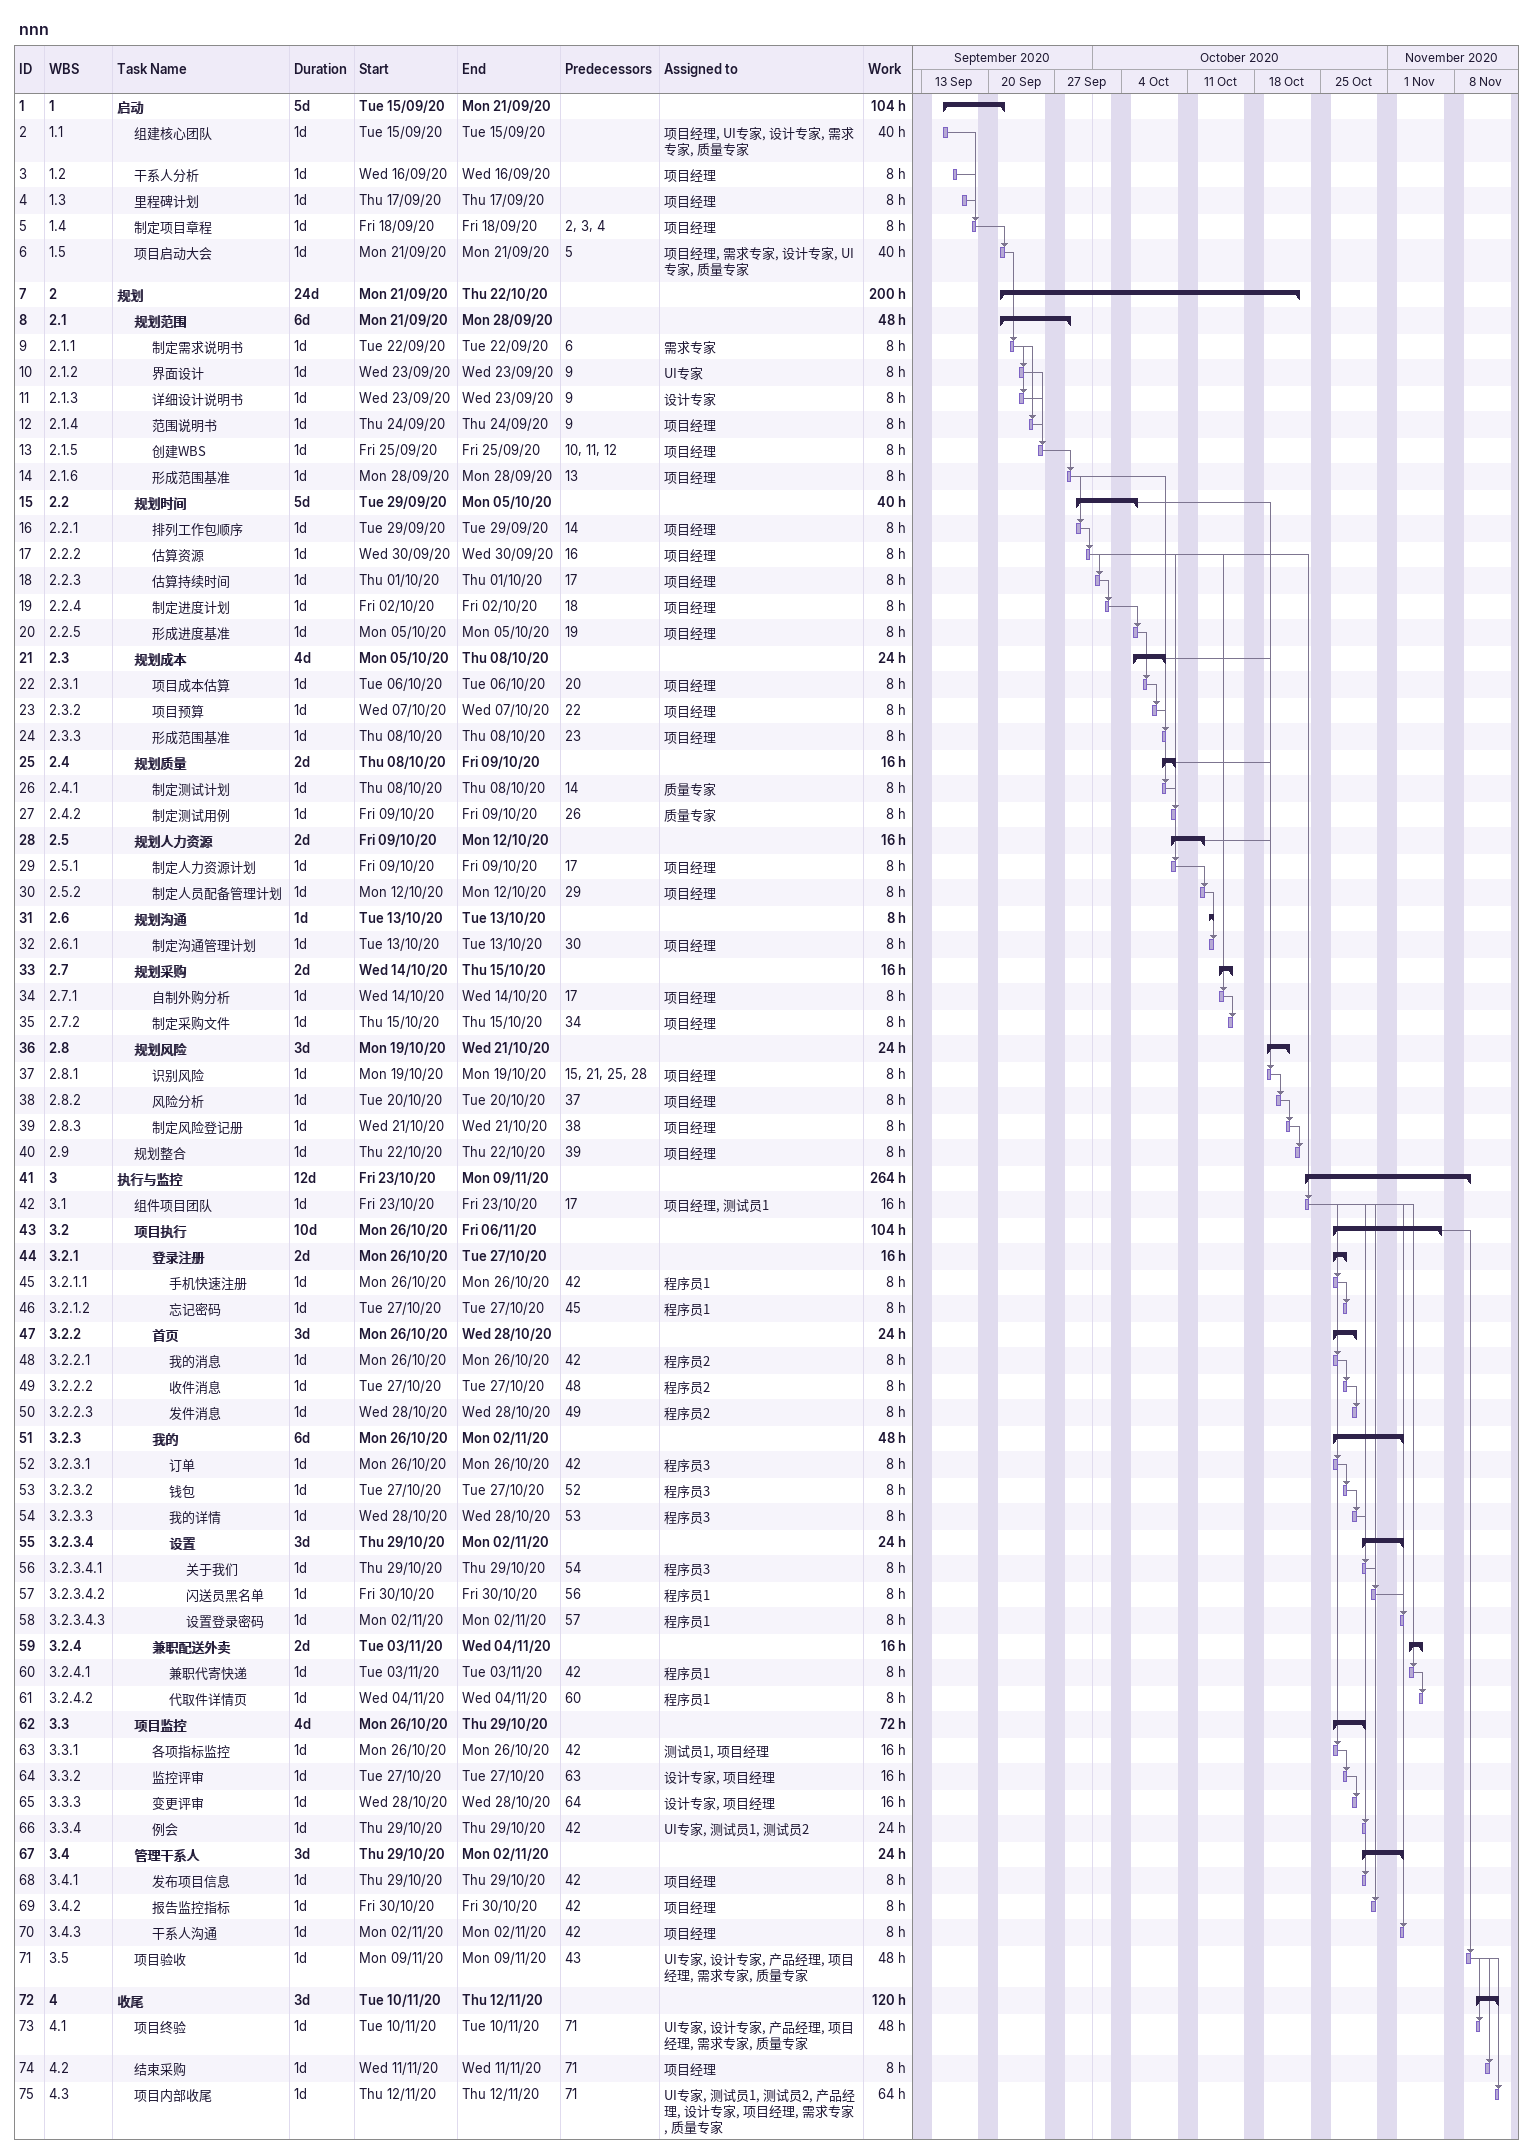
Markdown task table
nnn

| ID | WBS | Task | Duration | Start | Finish | Predecessors | Resources | Work (h) |
|---|---|---|---|---|---|---|---|---|
| 1 | 1 | **启动** | 5d | 2020-09-15 | 2020-09-21 |  |  | 104 |
| 2 | 1.1 | 组建核心团队 | 1d | 2020-09-15 | 2020-09-15 |  | 项目经理, UI专家, 设计专家, 需求专家, 质量专家 | 40 |
| 3 | 1.2 | 干系人分析 | 1d | 2020-09-16 | 2020-09-16 |  | 项目经理 | 8 |
| 4 | 1.3 | 里程碑计划 | 1d | 2020-09-17 | 2020-09-17 |  | 项目经理 | 8 |
| 5 | 1.4 | 制定项目章程 | 1d | 2020-09-18 | 2020-09-18 | 2, 3, 4 | 项目经理 | 8 |
| 6 | 1.5 | 项目启动大会 | 1d | 2020-09-21 | 2020-09-21 | 5 | 项目经理, 需求专家, 设计专家, UI专家, 质量专家 | 40 |
| 7 | 2 | **规划** | 24d | 2020-09-21 | 2020-10-22 |  |  | 200 |
| 8 | 2.1 | **规划范围** | 6d | 2020-09-21 | 2020-09-28 |  |  | 48 |
| 9 | 2.1.1 | 制定需求说明书 | 1d | 2020-09-22 | 2020-09-22 | 6 | 需求专家 | 8 |
| 10 | 2.1.2 | 界面设计 | 1d | 2020-09-23 | 2020-09-23 | 9 | UI专家 | 8 |
| 11 | 2.1.3 | 详细设计说明书 | 1d | 2020-09-23 | 2020-09-23 | 9 | 设计专家 | 8 |
| 12 | 2.1.4 | 范围说明书 | 1d | 2020-09-24 | 2020-09-24 | 9 | 项目经理 | 8 |
| 13 | 2.1.5 | 创建WBS | 1d | 2020-09-25 | 2020-09-25 | 10, 11, 12 | 项目经理 | 8 |
| 14 | 2.1.6 | 形成范围基准 | 1d | 2020-09-28 | 2020-09-28 | 13 | 项目经理 | 8 |
| 15 | 2.2 | **规划时间** | 5d | 2020-09-29 | 2020-10-05 |  |  | 40 |
| 16 | 2.2.1 | 排列工作包顺序 | 1d | 2020-09-29 | 2020-09-29 | 14 | 项目经理 | 8 |
| 17 | 2.2.2 | 估算资源 | 1d | 2020-09-30 | 2020-09-30 | 16 | 项目经理 | 8 |
| 18 | 2.2.3 | 估算持续时间 | 1d | 2020-10-01 | 2020-10-01 | 17 | 项目经理 | 8 |
| 19 | 2.2.4 | 制定进度计划 | 1d | 2020-10-02 | 2020-10-02 | 18 | 项目经理 | 8 |
| 20 | 2.2.5 | 形成进度基准 | 1d | 2020-10-05 | 2020-10-05 | 19 | 项目经理 | 8 |
| 21 | 2.3 | **规划成本** | 4d | 2020-10-05 | 2020-10-08 |  |  | 24 |
| 22 | 2.3.1 | 项目成本估算 | 1d | 2020-10-06 | 2020-10-06 | 20 | 项目经理 | 8 |
| 23 | 2.3.2 | 项目预算 | 1d | 2020-10-07 | 2020-10-07 | 22 | 项目经理 | 8 |
| 24 | 2.3.3 | 形成范围基准 | 1d | 2020-10-08 | 2020-10-08 | 23 | 项目经理 | 8 |
| 25 | 2.4 | **规划质量** | 2d | 2020-10-08 | 2020-10-09 |  |  | 16 |
| 26 | 2.4.1 | 制定测试计划 | 1d | 2020-10-08 | 2020-10-08 | 14 | 质量专家 | 8 |
| 27 | 2.4.2 | 制定测试用例 | 1d | 2020-10-09 | 2020-10-09 | 26 | 质量专家 | 8 |
| 28 | 2.5 | **规划人力资源** | 2d | 2020-10-09 | 2020-10-12 |  |  | 16 |
| 29 | 2.5.1 | 制定人力资源计划 | 1d | 2020-10-09 | 2020-10-09 | 17 | 项目经理 | 8 |
| 30 | 2.5.2 | 制定人员配备管理计划 | 1d | 2020-10-12 | 2020-10-12 | 29 | 项目经理 | 8 |
| 31 | 2.6 | **规划沟通** | 1d | 2020-10-13 | 2020-10-13 |  |  | 8 |
| 32 | 2.6.1 | 制定沟通管理计划 | 1d | 2020-10-13 | 2020-10-13 | 30 | 项目经理 | 8 |
| 33 | 2.7 | **规划采购** | 2d | 2020-10-14 | 2020-10-15 |  |  | 16 |
| 34 | 2.7.1 | 自制外购分析 | 1d | 2020-10-14 | 2020-10-14 | 17 | 项目经理 | 8 |
| 35 | 2.7.2 | 制定采购文件 | 1d | 2020-10-15 | 2020-10-15 | 34 | 项目经理 | 8 |
| 36 | 2.8 | **规划风险** | 3d | 2020-10-19 | 2020-10-21 |  |  | 24 |
| 37 | 2.8.1 | 识别风险 | 1d | 2020-10-19 | 2020-10-19 | 15, 21, 25, 28 | 项目经理 | 8 |
| 38 | 2.8.2 | 风险分析 | 1d | 2020-10-20 | 2020-10-20 | 37 | 项目经理 | 8 |
| 39 | 2.8.3 | 制定风险登记册 | 1d | 2020-10-21 | 2020-10-21 | 38 | 项目经理 | 8 |
| 40 | 2.9 | 规划整合 | 1d | 2020-10-22 | 2020-10-22 | 39 | 项目经理 | 8 |
| 41 | 3 | **执行与监控** | 12d | 2020-10-23 | 2020-11-09 |  |  | 264 |
| 42 | 3.1 | 组件项目团队 | 1d | 2020-10-23 | 2020-10-23 | 17 | 项目经理, 测试员1 | 16 |
| 43 | 3.2 | **项目执行** | 10d | 2020-10-26 | 2020-11-06 |  |  | 104 |
| 44 | 3.2.1 | **登录注册** | 2d | 2020-10-26 | 2020-10-27 |  |  | 16 |
| 45 | 3.2.1.1 | 手机快速注册 | 1d | 2020-10-26 | 2020-10-26 | 42 | 程序员1 | 8 |
| 46 | 3.2.1.2 | 忘记密码 | 1d | 2020-10-27 | 2020-10-27 | 45 | 程序员1 | 8 |
| 47 | 3.2.2 | **首页** | 3d | 2020-10-26 | 2020-10-28 |  |  | 24 |
| 48 | 3.2.2.1 | 我的消息 | 1d | 2020-10-26 | 2020-10-26 | 42 | 程序员2 | 8 |
| 49 | 3.2.2.2 | 收件消息 | 1d | 2020-10-27 | 2020-10-27 | 48 | 程序员2 | 8 |
| 50 | 3.2.2.3 | 发件消息 | 1d | 2020-10-28 | 2020-10-28 | 49 | 程序员2 | 8 |
| 51 | 3.2.3 | **我的** | 6d | 2020-10-26 | 2020-11-02 |  |  | 48 |
| 52 | 3.2.3.1 | 订单 | 1d | 2020-10-26 | 2020-10-26 | 42 | 程序员3 | 8 |
| 53 | 3.2.3.2 | 钱包 | 1d | 2020-10-27 | 2020-10-27 | 52 | 程序员3 | 8 |
| 54 | 3.2.3.3 | 我的详情 | 1d | 2020-10-28 | 2020-10-28 | 53 | 程序员3 | 8 |
| 55 | 3.2.3.4 | **设置** | 3d | 2020-10-29 | 2020-11-02 |  |  | 24 |
| 56 | 3.2.3.4.1 | 关于我们 | 1d | 2020-10-29 | 2020-10-29 | 54 | 程序员3 | 8 |
| 57 | 3.2.3.4.2 | 闪送员黑名单 | 1d | 2020-10-30 | 2020-10-30 | 56 | 程序员1 | 8 |
| 58 | 3.2.3.4.3 | 设置登录密码 | 1d | 2020-11-02 | 2020-11-02 | 57 | 程序员1 | 8 |
| 59 | 3.2.4 | **兼职配送外卖** | 2d | 2020-11-03 | 2020-11-04 |  |  | 16 |
| 60 | 3.2.4.1 | 兼职代寄快递 | 1d | 2020-11-03 | 2020-11-03 | 42 | 程序员1 | 8 |
| 61 | 3.2.4.2 | 代取件详情页 | 1d | 2020-11-04 | 2020-11-04 | 60 | 程序员1 | 8 |
| 62 | 3.3 | **项目监控** | 4d | 2020-10-26 | 2020-10-29 |  |  | 72 |
| 63 | 3.3.1 | 各项指标监控 | 1d | 2020-10-26 | 2020-10-26 | 42 | 测试员1, 项目经理 | 16 |
| 64 | 3.3.2 | 监控评审 | 1d | 2020-10-27 | 2020-10-27 | 63 | 设计专家, 项目经理 | 16 |
| 65 | 3.3.3 | 变更评审 | 1d | 2020-10-28 | 2020-10-28 | 64 | 设计专家, 项目经理 | 16 |
| 66 | 3.3.4 | 例会 | 1d | 2020-10-29 | 2020-10-29 | 42 | UI专家, 测试员1, 测试员2 | 24 |
| 67 | 3.4 | **管理干系人** | 3d | 2020-10-29 | 2020-11-02 |  |  | 24 |
| 68 | 3.4.1 | 发布项目信息 | 1d | 2020-10-29 | 2020-10-29 | 42 | 项目经理 | 8 |
| 69 | 3.4.2 | 报告监控指标 | 1d | 2020-10-30 | 2020-10-30 | 42 | 项目经理 | 8 |
| 70 | 3.4.3 | 干系人沟通 | 1d | 2020-11-02 | 2020-11-02 | 42 | 项目经理 | 8 |
| 71 | 3.5 | 项目验收 | 1d | 2020-11-09 | 2020-11-09 | 43 | UI专家, 设计专家, 产品经理, 项目经理, 需求专家, 质量专家 | 48 |
| 72 | 4 | **收尾** | 3d | 2020-11-10 | 2020-11-12 |  |  | 120 |
| 73 | 4.1 | 项目终验 | 1d | 2020-11-10 | 2020-11-10 | 71 | UI专家, 设计专家, 产品经理, 项目经理, 需求专家, 质量专家 | 48 |
| 74 | 4.2 | 结束采购 | 1d | 2020-11-11 | 2020-11-11 | 71 | 项目经理 | 8 |
| 75 | 4.3 | 项目内部收尾 | 1d | 2020-11-12 | 2020-11-12 | 71 | UI专家, 测试员1, 测试员2, 产品经理, 设计专家, 项目经理, 需求专家, 质量专家 | 64 |
